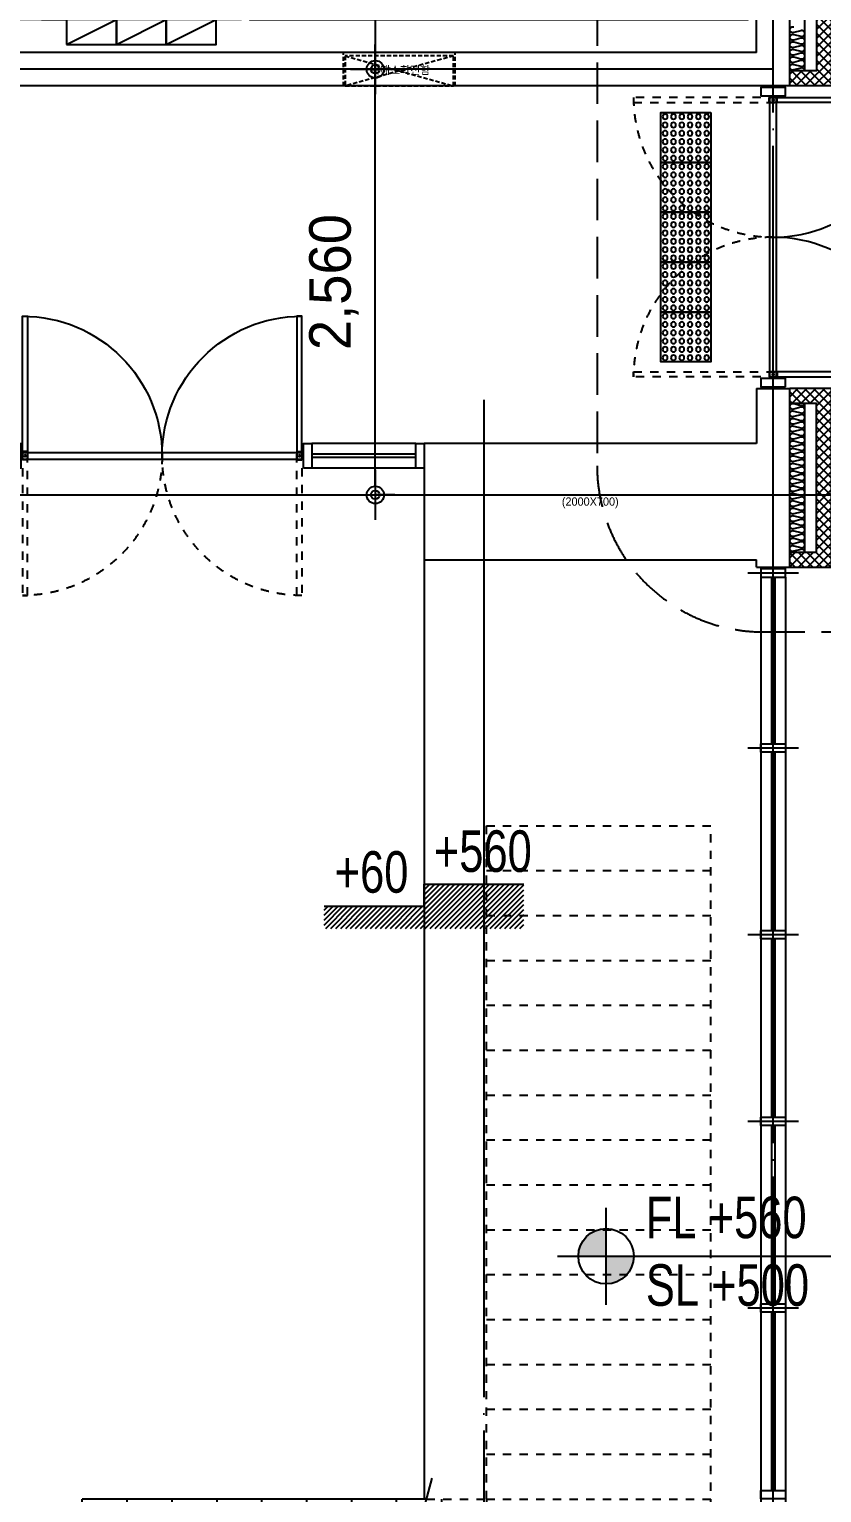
# Model space of a CAD drawing. Header units: millimetres. Extents: x 0 to 1390178, y 0 to 110113.
# Drawn here: x 453138 to 457904, y 17679 to 26481 of the extents above; entities that cross this region are included whole.
import ezdxf
from ezdxf.enums import TextEntityAlignment as Align
from ezdxf.xclip import XClip

# ---------------------------------------------------------------- set-up
doc = ezdxf.new("R2010")
doc.units = ezdxf.units.MM
doc.header["$LTSCALE"] = 100
doc.header["$XCLIPFRAME"] = 0
for name, pattern in [('HID2', [3.5, 2.5, -1]), ('X - 평면도$0$CEN', [62, 60, -1, 0, -1]), ('X - 평면도$0$H1', [1, 0.5, -0.5]), ('X - 평면도$0$HIDDEN', [0.375, 0.25, -0.125])]:
    doc.linetypes.add(name, pattern=pattern)
doc.layers.get('DEFPOINTS').update_dxf_attribs({"color": 145})
for name, color, linetype in [('AA-MKXS', 7, 'Continuous'), ('AA-XXXX-SYMB', 7, 'Continuous'), ('AA-XXXX-TEXT', 3, 'Continuous'), ('DIM', 7, 'Continuous'), ('sm3', 3, 'HID2'), ('X - 평면도$0$253', 253, 'Continuous'), ('X - 평면도$0$A-CON', 2, 'Continuous'), ('X - 평면도$0$A-grid', 7, 'Continuous'), ('X - 평면도$0$A-INS', 9, 'Continuous'), ('X - 평면도$0$A-SYM', 7, 'Continuous'), ('X - 평면도$0$AA-DWXM-WIND', 4, 'Continuous'), ('X - 평면도$0$AA-EL-PCN8', 8, 'Continuous'), ('X - 평면도$0$AA-SSXM-STRS', 4, 'Continuous'), ('X - 평면도$0$AA-WAXM-BRCK', 3, 'Continuous'), ('X - 평면도$0$AA-WAXM-CONC', 2, 'Continuous'), ('X - 평면도$0$AA-XXXX-CNTL', 1, 'X - 평면도$0$CEN'), ('X - 평면도$0$AA-XXXX-FUR', 8, 'Continuous'), ('X - 평면도$0$AA-XXXX-SYMB', 7, 'Continuous'), ('X - 평면도$0$H-BEAM_POST', 80, 'Continuous'), ('X - 평면도$0$SO-HBBOX', 7, 'X - 평면도$0$HIDDEN'), ('X - 평면도$0$점형블럭', 8, 'Continuous')]:
    doc.layers.add(name, color=color, linetype=linetype)
doc.layers.add('X - 평면도$0$A-door', color=4, linetype='Continuous', lineweight=25)
doc.layers.add('X - 평면도$0$DEFPOINT', color=163, linetype='Continuous', plot=False)
doc.styles.add('HAUD01', font='Dotum.ttf')
doc.styles.add('X - 평면도$0$HAUD01', font='Dotum.ttf')
doc.styles.add('X - 평면도$0$STANDARD', font='Dotum.ttf')
doc.dimstyles.new('HAUD-80', dxfattribs={"dimscale": 100, "dimtxt": 2.5, "dimasz": 0.5, "dimexe": 0, "dimexo": 1.5, "dimgap": 1, "dimtad": 1, "dimdec": 0, "dimdsep": 46, "dimlunit": 6, "dimtxsty": 'HAUD01', "dimblk": 'Z_DOT', "dimcen": 2.5, "dimdle": 1.5, "dimclrd": 7, "dimclre": 7, "dimclrt": 4, "dimadec": 0, "dimazin": 0, "dimtfac": 1, "dimtdec": 0, "dimtix": 1, "dimtmove": 2, "dimatfit": 3, "dimfxl": 1, "dimtvp": 1, "dimtolj": 1, "dimtzin": 0, "dimarcsym": 0})
pattern_1 = [(45, (-943193, 374193), (-26.9407684, 26.9407684), []), (135, (-943193, 374193), (-26.9407684, -26.9407684), [])]

# ---------------------------------------------------------------- blocks, each defined once
blk = doc.blocks.new('C1E7A367F')
at = {"layer": 'AA-XXXX-SYMB'}
h = blk.add_hatch(color=256, dxfattribs=at)
h.paths.add_polyline_path([(-800, 0), (0, 0), (0, 800, 0.414214)])
h.paths.add_polyline_path([(0, 0), (0, -800, 0.414214), (800, 0)])
for p, q in [((0, -1400), (0, 1400)), ((-1400, 0), (7614, 0))]:
    blk.add_line(p, q, dxfattribs=at)
blk.add_circle((0, 0), 800, dxfattribs=at)
blk = doc.blocks.new('X - 평면도$0$A$C4D1409A3')
at = {"layer": 'X - 평면도$0$점형블럭', "color": 9}
blk.add_lwpolyline([(0, 0), (300, 0), (300, 300), (0, 300)], close=True, dxfattribs=at)
at = {"layer": 'X - 평면도$0$점형블럭', "color": 252}
for centre in [(25, 275), (75, 275), (125, 275), (175, 275), (225, 275), (275, 275), (25, 225), (25, 175), (75, 225), (75, 175), (125, 225), (125, 175), (175, 225), (175, 175), (225, 225), (225, 175), (275, 225), (275, 175), (25, 125), (25, 75), (75, 125), (75, 75), (125, 125), (125, 75), (175, 125), (175, 75), (225, 125), (225, 75), (275, 125), (275, 75), (25, 25), (75, 25), (125, 25), (175, 25), (225, 25), (275, 25)]:
    blk.add_circle(centre, 15, dxfattribs=at)
blk = doc.blocks.new('*U1016')
at = {"layer": 'X - 평면도$0$A-door', "color": 9}
for p, q in [((-850, 20), (850, 20)), ((-850, -20), (850, -20))]:
    blk.add_line(p, q, dxfattribs=at)
at = {"layer": 'X - 평면도$0$A-door', "linetype": 'X - 평면도$0$H1'}
for points in [[(-840, -25), (-840, 840), (-810, 840), (-810, -25)], [(840, -25), (840, 840), (810, 840), (810, -25)]]:
    blk.add_lwpolyline(points, close=True, dxfattribs=at)
at = {"layer": 'X - 평면도$0$A-door'}
for points in [[(-900, -75), (-850, -75), (-850, 75), (-900, 75)], [(-840, 25), (-840, -840), (-810, -840), (-810, 25)], [(840, 25), (840, -840), (810, -840), (810, 25)], [(850, 75), (850, -75), (900, -75), (900, 75)]]:
    blk.add_lwpolyline(points, close=True, dxfattribs=at)
for centre in [(-825, 0), (825, 0)]:
    blk.add_circle(centre, 5, dxfattribs=at)
at = {"layer": 'X - 평면도$0$A-door', "color": 1, "linetype": 'X - 평면도$0$H1'}
for centre, start, end in [((-840, 0), 0, 90), ((840, 0), 90, 180)]:
    blk.add_arc(centre, 840, start, end, dxfattribs=at)
at = {"layer": 'X - 평면도$0$A-door', "color": 1}
for centre, start, end in [((-840, 0), 270, 0), ((840, 0), 180, 270)]:
    blk.add_arc(centre, 840, start, end, dxfattribs=at)
blk = doc.blocks.new('X - 평면도$0$1F PL')
at = {"layer": 'X - 평면도$0$AA-WAXM-CONC'}
for p, q in [((-25877.2, 9030.9), (-25877.2, 10520.9)), ((-25677.2, 8830.9), (-25677.2, 10320.9)), ((-25877.2, 9030.9), (-33827.2, 9030.9)), ((-25677.2, 8830.9), (-37187.2, 8830.9)), ((-25877.2, 7010.9), (-25677.2, 7010.9)), ((-25877.2, 7010.9), (-25877.2, 6680.9)), ((-25677.2, 5935.9), (-25677.2, 7010.9)), ((-25877.2, 5935.9), (-25877.2, 5980.9)), ((-25877.2, 5935.9), (-25677.2, 5935.9))]:
    blk.add_line(p, q, dxfattribs=at)
blk = doc.blocks.new('X - 평면도$0$1F_COL')
at = {"layer": 'X - 평면도$0$AA-WAXM-CONC'}
for p, q in [((-69238, -49216.9), (-71238, -49216.9)), ((-71238, -49216.9), (-71238, -49916.9)), ((-71238, -49916.9), (-69238, -49916.9))]:
    blk.add_line(p, q, dxfattribs=at)
at = {"layer": 'X - 평면도$0$DEFPOINT', "style": 'X - 평면도$0$STANDARD'}
blk.add_text('(2000X700)', height=50, dxfattribs=at).set_placement((-70238.1, -49566.9), align=Align.MIDDLE_CENTER)
blk = doc.blocks.new('X - 평면도$0$arrow1')
for p, q in [((0, 0), (0.286, 0.501)), ((0.286, 0.501), (0.41, 0.43)), ((0, 0), (0.286, -0.501)), ((0.165, 0), (0.41, 0.429)), ((0.165, 0), (0.41, -0.429)), ((0.286, -0.501), (0.41, -0.43))]:
    blk.add_line(p, q)
blk = doc.blocks.new('X - 평면도$0$A$C237B62A0')
at = {"layer": 'X - 평면도$0$A-SYM'}
blk.add_lwpolyline([(-419.6, -65), (-175.4, 846.4), (-68.4, 859.1), (-261.6, 910.9), (-154.6, 923.6), (49.4, 1685)], dxfattribs=at)
at = {"layer": 'X - 평면도$0$AA-SSXM-STRS', "linetype": 'X - 평면도$0$H1'}
for p, q in [((375, 5610), (1725, 5610)), ((375, 1560), (375, 5610)), ((1725, 210), (1725, 5610)), ((375, 5340), (1725, 5340)), ((375, 5070), (1725, 5070)), ((375, 4800), (1725, 4800)), ((375, 4530), (1725, 4530)), ((375, 4260), (1725, 4260)), ((375, 3990), (1725, 3990)), ((375, 3720), (1725, 3720)), ((375, 3450), (1725, 3450)), ((375, 3180), (1725, 3180)), ((375, 2910), (1725, 2910)), ((375, 2640), (1725, 2640)), ((375, 2370), (1725, 2370)), ((375, 2100), (1725, 2100)), ((375, 1830), (1725, 1830)), ((15.9, 1560), (375, 1560)), ((105, 1560), (105, 210)), ((375, 1560), (1725, 1560)), ((375, 1560), (375, 210)), ((-165, 847.6), (-165, 210)), ((-345.9, 210), (1725, 210))]:
    blk.add_line(p, q, dxfattribs=at)
at = {"layer": 'X - 평면도$0$AA-SSXM-STRS'}
for p, q in [((-2205, 1485), (-2205, 1535)), ((9.2, 1535), (-2205, 1535)), ((-2055, 1535), (-2055, 1560)), ((15.9, 1560), (-2055, 1560)), ((-1785, 1535), (-1785, 1560)), ((-1515, 1535), (-1515, 1560)), ((-1245, 1535), (-1245, 1560)), ((-975, 1535), (-975, 1560)), ((-705, 1535), (-705, 1560)), ((-435, 1535), (-435, 1560)), ((-165, 1535), (-165, 1560)), ((-4.2, 1485), (-2205, 1485)), ((-2055, 285), (-2055, 1485)), ((-1785, 285), (-1785, 1485)), ((-1515, 285), (-1515, 1485)), ((-1245, 285), (-1245, 1485)), ((-975, 285), (-975, 1485)), ((-705, 285), (-705, 1485)), ((-435, 285), (-435, 1485)), ((-165, 885), (-165, 1485)), ((-325.8, 285), (-2205, 285)), ((-2205, 235), (-2205, 285)), ((-339.2, 235), (-2205, 235)), ((-2055, 210), (-2055, 235)), ((-345.9, 210), (-2055, 210)), ((-1785, 210), (-1785, 235)), ((-1515, 210), (-1515, 235)), ((-1245, 210), (-1245, 235)), ((-975, 210), (-975, 235)), ((-705, 210), (-705, 235)), ((-435, 210), (-435, 235))]:
    blk.add_line(p, q, dxfattribs=at)
at = {"layer": 'X - 평면도$0$AA-SSXM-STRS', "color": 8}
for points in [[(-2055, 1410), (-2025, 1410), (-2025, 360), (-2055, 360)], [(-1785, 1410), (-1755, 1410), (-1755, 360), (-1785, 360)], [(-1515, 1410), (-1485, 1410), (-1485, 360), (-1515, 360)], [(-1245, 1410), (-1215, 1410), (-1215, 360), (-1245, 360)], [(-975, 1410), (-945, 1410), (-945, 360), (-975, 360)], [(-705, 1410), (-675, 1410), (-675, 360), (-705, 360)], [(-435, 1410), (-405, 1410), (-405, 360), (-435, 360)], [(-165, 1410), (-135, 1410), (-135, 997)]]:
    blk.add_lwpolyline(points, dxfattribs=at)
at = {"layer": 'X - 평면도$0$AA-XXXX-CNTL'}
for p, q in [((1050, 1135), (1050, 635)), ((1300, 885), (800, 885))]:
    blk.add_line(p, q, dxfattribs=at)
at = {"layer": 'X - 평면도$0$AA-XXXX-SYMB'}
blk.add_lwpolyline([(-2055, 885), (-265.5, 885)], dxfattribs=at)
blk.add_circle((-2055, 885), 50, dxfattribs=at)
at = {"layer": 'X - 평면도$0$H-BEAM_POST'}
blk.add_lwpolyline([(1185, 1035), (1200, 1035), (1200, 735), (1185, 735), (1185, 862, 0.414214), (1167, 880), (933, 880, 0.414214), (915, 862), (915, 735), (900, 735), (900, 1035), (915, 1035), (915, 908, 0.414214), (933, 890), (1167, 890, 0.414214), (1185, 908)], format="xyb", close=True, dxfattribs=at)
at = {"layer": 'X - 평면도$0$AA-XXXX-SYMB', "xscale": 200, "yscale": 200, "zscale": 200, "rotation": 180}
blk.add_blockref('X - 평면도$0$arrow1', (-265.5, 885), dxfattribs=at)
blk = doc.blocks.new('X - 평면도$0$mailbox')
at = {"layer": 'X - 평면도$0$AA-XXXX-FUR'}
blk.add_line((33958.3, 36393.6), (34258.3, 36543.6), dxfattribs=at)
blk.add_lwpolyline([(33958.3, 36393.6), (34258.3, 36393.6), (34258.3, 36543.6), (33958.3, 36543.6)], close=True, dxfattribs=at)
blk = doc.blocks.new('X - 평면도$0$A$C74316b56')
at = {"layer": 'X - 평면도$0$AA-XXXX-FUR'}
blk.add_line((500, 600), (0, 0), dxfattribs=at)
blk.add_lwpolyline([(0, 0), (500, 0), (500, 600), (0, 600)], close=True, dxfattribs=at)
blk = doc.blocks.new('X - 평면도$0$A$C4797b2a5')
at = {"layer": 'X - 평면도$0$AA-XXXX-FUR'}
for p, q in [((-7900, 800), (-7950, 800)), ((-3100, 800), (-3050, 800)), ((-50, 800), (0, 800))]:
    blk.add_line(p, q, dxfattribs=at)
at = {"color": 8, "rotation": 270}
for p in [(-44293.6, 34758.3), (-43093.6, 34758.3), (-41893.6, 34758.3), (-40693.6, 34758.3), (-44293.6, 34458.3), (-43093.6, 34458.3), (-41893.6, 34458.3), (-40693.6, 34458.3)]:
    blk.add_blockref('X - 평면도$0$mailbox', p, dxfattribs=at)
at = {"color": 8, "xscale": -1, "rotation": 90}
for p in [(29693.6, 34758.3), (30893.6, 34758.3), (32093.6, 34758.3), (33293.6, 34758.3), (29693.6, 34458.3), (30893.6, 34458.3), (32093.6, 34458.3), (33293.6, 34458.3)]:
    blk.add_blockref('X - 평면도$0$mailbox', p, dxfattribs=at)
at = {"color": 8}
for p in [(-41708.3, -36343.6), (-41408.3, -36343.6), (-41108.3, -36343.6), (-40508.3, -36343.6), (-40208.3, -36343.6), (-39908.3, -36343.6), (-39308.3, -36343.6), (-39008.3, -36343.6), (-38708.3, -36343.6), (-38108.3, -36343.6), (-37808.3, -36343.6), (-37508.3, -36343.6)]:
    blk.add_blockref('X - 평면도$0$mailbox', p, dxfattribs=at)
at = {"layer": 'X - 평면도$0$A-CON', "rotation": 180}
for p in [(-2550, 800), (-2050, 800), (-1550, 800), (-1050, 800), (-550, 800), (-50, 800)]:
    blk.add_blockref('X - 평면도$0$A$C74316b56', p, dxfattribs=at)
blk = doc.blocks.new('X - 평면도$0$A$C9b846ec6')
at = {"layer": 'X - 평면도$0$253'}
h = blk.add_hatch(dxfattribs=at)
h.set_pattern_fill('ANSI37', color=253, scale=12)
h.set_pattern_definition(pattern_1)
h.paths.add_polyline_path([(17649, 11730), (17559, 11730), (17559, 11570), (17300, 11570), (17300, 10330), (17140, 10330), (17140, 10240), (17390, 10240), (17390, 11480), (17649, 11480)])
h = blk.add_hatch(dxfattribs=at)
h.set_pattern_fill('ANSI37', color=253, scale=12)
h.set_pattern_definition(pattern_1)
h.paths.add_polyline_path([(17390, 8420), (17140, 8420), (17140, 8330), (17300, 8330), (17300, 7435), (17140, 7435), (17140, 7345), (17390, 7345)])
at = {"layer": 'X - 평면도$0$A-INS'}
for p, q in [((17230, 10330), (17230, 11640)), ((17230, 7435), (17230, 8330))]:
    blk.add_line(p, q, dxfattribs=at)
for points in [[(17230, 10330, 0.524856), (17205.6, 10346.8), (17164.4, 10335.7, -1.449198), (17164.4, 10369.3), (17205.6, 10358.2, 0.524856), (17230, 10375, 0.524856), (17205.6, 10391.8), (17164.4, 10380.7, -1.449198), (17164.4, 10414.3), (17205.6, 10403.2, 0.524856), (17230, 10420, 0.524856), (17205.6, 10436.8), (17164.4, 10425.7, -1.449198), (17164.4, 10459.3), (17205.6, 10448.2, 0.524856), (17230, 10465, 0.524856), (17205.6, 10481.8), (17164.4, 10470.7, -1.449198), (17164.4, 10504.3), (17205.6, 10493.2, 0.524856), (17230, 10510, 0.524856), (17205.6, 10526.8), (17164.4, 10515.7, -1.449198), (17164.4, 10549.3), (17205.6, 10538.2, 0.524856), (17230, 10555, 0.524856), (17205.6, 10571.8), (17164.4, 10560.7, -1.449198), (17164.4, 10594.3)], [(17230, 7435, 0.524856), (17205.6, 7451.8), (17164.4, 7440.7, -1.449198), (17164.4, 7474.3), (17205.6, 7463.2, 0.524856), (17230, 7480, 0.524856), (17205.6, 7496.8), (17164.4, 7485.7, -1.449198), (17164.4, 7519.3), (17205.6, 7508.2, 0.524856), (17230, 7525, 0.524856), (17205.6, 7541.8), (17164.4, 7530.7, -1.449198), (17164.4, 7564.3), (17205.6, 7553.2, 0.524856), (17230, 7570, 0.524856), (17205.6, 7586.8), (17164.4, 7575.7, -1.449198), (17164.4, 7609.3), (17205.6, 7598.2, 0.524856), (17230, 7615, 0.524856), (17205.6, 7631.8), (17164.4, 7620.7, -1.449198), (17164.4, 7654.3), (17205.6, 7643.2, 0.524856), (17230, 7660, 0.524856), (17205.6, 7676.8), (17164.4, 7665.7, -1.449198), (17164.4, 7699.3), (17205.6, 7688.2, 0.524856), (17230, 7705, 0.524856), (17205.6, 7721.8), (17164.4, 7710.7, -1.449198), (17164.4, 7744.3), (17205.6, 7733.2, 0.524856), (17230, 7750, 0.524856), (17205.6, 7766.8), (17164.4, 7755.7, -1.449198), (17164.4, 7789.3), (17205.6, 7778.2, 0.524856), (17230, 7795, 0.524856), (17205.6, 7811.8), (17164.4, 7800.7, -1.449198), (17164.4, 7834.3), (17205.6, 7823.2, 0.524856), (17230, 7840, 0.524856), (17205.6, 7856.8), (17164.4, 7845.7, -1.449198), (17164.4, 7879.3), (17205.6, 7868.2, 0.524856), (17230, 7885, 0.524856), (17205.6, 7901.8), (17164.4, 7890.7, -1.449198), (17164.4, 7924.3), (17205.6, 7913.2, 0.524856), (17230, 7930, 0.524856), (17205.6, 7946.8), (17164.4, 7935.7, -1.449198), (17164.4, 7969.3), (17205.6, 7958.2, 0.524856), (17230, 7975, 0.524856), (17205.6, 7991.8), (17164.4, 7980.7, -1.449198), (17164.4, 8014.3), (17205.6, 8003.2, 0.524856), (17230, 8020, 0.524856), (17205.6, 8036.8), (17164.4, 8025.7, -1.449198), (17164.4, 8059.3), (17205.6, 8048.2, 0.524856), (17230, 8065, 0.524856), (17205.6, 8081.8), (17164.4, 8070.7, -1.449198), (17164.4, 8104.3), (17205.6, 8093.2, 0.524856), (17230, 8110, 0.524856), (17205.6, 8126.8), (17164.4, 8115.7, -1.449198), (17164.4, 8149.3), (17205.6, 8138.2, 0.524856), (17230, 8155, 0.524856), (17205.6, 8171.8), (17164.4, 8160.7, -1.449198), (17164.4, 8194.3), (17205.6, 8183.2, 0.524856), (17230, 8200, 0.524856), (17205.6, 8216.8), (17164.4, 8205.7, -1.449198), (17164.4, 8239.3), (17205.6, 8228.2, 0.524856), (17230, 8245, 0.524856), (17205.6, 8261.8), (17164.4, 8250.7, -1.449198), (17164.4, 8284.3), (17205.6, 8273.2, 0.524856), (17230, 8290, 0.524856), (17205.6, 8306.8), (17164.4, 8295.7, -1.449198), (17164.4, 8329.3), (17205.6, 8318.2, 0.524856), (17230, 8335)]]:
    blk.add_lwpolyline(points, format="xyb", dxfattribs=at)
at = {"layer": 'X - 평면도$0$AA-WAXM-BRCK'}
for points in [[(17649, 11730), (17649, 11480), (17390, 11480), (17390, 10240), (17140, 10240)], [(17559, 11730), (17559, 11570), (17300, 11570), (17300, 10330), (17140, 10330)], [(17140, 7345), (17390, 7345), (17390, 8420), (17140, 8420)], [(17140, 7435), (17300, 7435), (17300, 8330), (17140, 8330)]]:
    blk.add_lwpolyline(points, dxfattribs=at)
blk = doc.blocks.new('X - 평면도$0$A$C9e23f086')
at = {"layer": 'X - 평면도$0$SO-HBBOX', "linetype": 'X - 평면도$0$HIDDEN'}
for p, q in [((-325, 90), (325, -90)), ((325, 90), (-325, -90))]:
    blk.add_line(p, q, dxfattribs=at)
blk.add_lwpolyline([(325, 90), (-325, 90), (-325, -90), (325, -90)], close=True, dxfattribs=at)
at = {"layer": 'X - 평면도$0$DEFPOINT', "style": 'X - 평면도$0$HAUD01'}
blk.add_text('옥내소화전함', height=48, dxfattribs=at).set_placement((5.2, 4.6), align=Align.MIDDLE_CENTER)
blk = doc.blocks.new('X - 평면도', base_point=(-475.4, -286.7))
at = {"layer": 'X - 평면도$0$AA-DWXM-WIND', "color": 8}
for p, q in [((684712, 39883.1), (684087, 39883.1)), ((684712, 39733.1), (684087, 39733.1)), ((686787, 39078.1), (686787, 30643.1)), ((686937, 39078.1), (686937, 30643.1))]:
    blk.add_line(p, q, dxfattribs=at)
at = {"layer": 'X - 평면도$0$AA-DWXM-WIND'}
for p, q in [((684712, 39818.2), (684087, 39818.2)), ((684712, 39798.2), (684087, 39798.2)), ((686852, 39078.1), (686852, 38075.3)), ((686872, 39078.1), (686872, 38075.3)), ((686852, 38025.3), (686852, 36952.4)), ((686872, 38025.3), (686872, 36952.4)), ((686852, 36902.4), (686852, 35829.5)), ((686872, 36902.4), (686872, 35829.5)), ((686852, 35779.5), (686852, 34706.7)), ((686872, 35779.5), (686872, 34706.7)), ((686852, 34656.7), (686852, 33583.8)), ((686872, 34656.7), (686872, 33583.8))]:
    blk.add_line(p, q, dxfattribs=at)
for points in [[(684712, 39883.1), (684762, 39883.1), (684762, 39733.1), (684712, 39733.1)], [(686937, 39078.1), (686937, 39128.1), (686787, 39128.1), (686787, 39078.1)], [(686937, 38075.3), (686937, 38025.3), (686787, 38025.3), (686787, 38075.3)], [(686937, 36952.4), (686937, 36902.4), (686787, 36902.4), (686787, 36952.4)], [(686937, 35829.5), (686937, 35779.5), (686787, 35779.5), (686787, 35829.5)], [(686937, 34706.7), (686937, 34656.7), (686787, 34656.7), (686787, 34706.7)], [(686937, 33583.8), (686937, 33533.8), (686787, 33533.8), (686787, 33583.8)]]:
    blk.add_lwpolyline(points, close=True, dxfattribs=at)
at = {"layer": 'X - 평면도$0$AA-EL-PCN8'}
blk.add_line((684762, 39183.1), (684762, 33533.1), dxfattribs=at)
at = {"layer": 'X - 평면도$0$AA-WAXM-CONC', "linetype": 'X - 평면도$0$HIDDEN'}
for p, q in [((684278.5, 42033.1), (684278.5, 42233.1)), ((684948.5, 42033.1), (684948.5, 42233.1))]:
    blk.add_line(p, q, dxfattribs=at)
at = {"layer": 'X - 평면도$0$AA-XXXX-CNTL'}
for p, q in [((686862, 29473.1), (686862, 43623.1)), ((686862, 42133.1), (675352, 42133.1)), ((685122, 40145.5), (685122, 19243.1)), ((657286.2, 39573.1), (718213.6, 39573.1))]:
    blk.add_line(p, q, dxfattribs=at)
at = {"layer": 'X - 평면도$0$DEFPOINT'}
for p, q in [((687014.1, 39103.1), (686709.8, 39103.1)), ((687014.1, 38050.3), (686709.8, 38050.3)), ((687014.1, 36927.4), (686709.8, 36927.4)), ((687014.1, 35804.5), (686709.8, 35804.5)), ((687014.1, 34681.7), (686709.8, 34681.7))]:
    blk.add_line(p, q, dxfattribs=at)
for name, p in [('X - 평면도$0$A$C9b846ec6', (669822, 31793.1)), ('X - 평면도$0$1F PL', (712639.2, 33202.2)), ('X - 평면도$0$1F_COL', (756000, 89100)), ('X - 평면도$0$A$C4797b2a5', (686762, 42233.1)), ('X - 평면도$0$A$C9e23f086', (684613.5, 42123.1)), ('X - 평면도$0$A$C237B62A0', (684762, 31973.1))]:
    blk.add_blockref(name, p)
at = {"layer": 'X - 평면도$0$A-grid', "rotation": 90}
blk.add_blockref('*U1016', (686862, 41123.1), dxfattribs=at)
at = {"layer": 'X - 평면도$0$A-grid', "xscale": -1, "rotation": 180}
blk.add_blockref('*U1016', (683187, 39808.1), dxfattribs=at)
at = {"layer": 'X - 평면도$0$점형블럭', "xscale": -1, "rotation": 90}
for p in [(686487, 41873.1), (686487, 41573.1), (686487, 41273.1), (686487, 40973.1), (686487, 40673.1)]:
    blk.add_blockref('X - 평면도$0$A$C4D1409A3', p, dxfattribs=at)
blk = doc.blocks.new('Z_DOT')
at = {"layer": 'DIM', "color": 0}
for p, q in [((0, -3), (0, 3)), ((-3, 0), (3, 0))]:
    blk.add_line(p, q, dxfattribs=at)
for radius in [1.05, 0.525]:
    blk.add_circle((0, 0), radius, dxfattribs=at)
blk = doc.blocks.new('*D489')
at = {"layer": 'DEFPOINTS', "color": 0, "transparency": 16777216}
for p in [(455487.1, 28640.7), (455219.1, 26240.7), (455487.1, 26240.7)]:
    blk.add_point(p, dxfattribs=at)
at = {"layer": 'DIM', "color": 7, "lineweight": -2, "transparency": 16777216}
for p, q in [((455337.1, 28640.7), (455219.1, 28640.7)), ((455219.1, 28590.7), (455219.1, 26290.7)), ((455337.1, 26240.7), (455219.1, 26240.7))]:
    blk.add_line(p, q, dxfattribs=at)
at = {"layer": 'DIM', "color": 7, "lineweight": -2, "transparency": 16777216, "xscale": 50, "yscale": 50, "zscale": 50}
for p, rotation in [((455219.1, 28640.7), 90), ((455219.1, 26240.7), 270)]:
    blk.add_blockref('Z_DOT', p, dxfattribs=dict(at, rotation=rotation))
at = {"layer": 'DIM', "color": 4, "transparency": 16777216, "insert": (454969.9, 27440.7), "char_height": 250, "attachment_point": 5, "rotation": 90, "style": 'HAUD01'}
blk.add_mtext('\\A1;2,400', dxfattribs=at)
blk = doc.blocks.new('*D490')
at = {"layer": 'DEFPOINTS', "color": 0, "transparency": 16777216}
for p in [(455219.1, 26240.7), (455487.1, 26240.7), (455487.1, 23680.7)]:
    blk.add_point(p, dxfattribs=at)
at = {"layer": 'DIM', "color": 7, "lineweight": -2, "transparency": 16777216}
for p, q in [((455337.1, 26240.7), (455219.1, 26240.7)), ((455219.1, 23730.7), (455219.1, 26190.7)), ((455337.1, 23680.7), (455219.1, 23680.7))]:
    blk.add_line(p, q, dxfattribs=at)
at = {"layer": 'DIM', "color": 7, "lineweight": -2, "transparency": 16777216, "xscale": 50, "yscale": 50, "zscale": 50}
for p, rotation in [((455219.1, 26240.7), 90), ((455219.1, 23680.7), 270)]:
    blk.add_blockref('Z_DOT', p, dxfattribs=dict(at, rotation=rotation))
at = {"layer": 'DIM', "color": 4, "transparency": 16777216, "insert": (454969.9, 24960.7), "char_height": 250, "attachment_point": 5, "rotation": 90, "style": 'HAUD01'}
blk.add_mtext('\\A1;2,560', dxfattribs=at)

msp = doc.modelspace()

# ---------------------------------------------------------------- block references
ref = msp.add_blockref('X - 평면도', (-229725.3, -16179.1))
XClip(ref).set_block_clipping_path([(649249.9173510048, 15892.4063044181), (733249.9173510048, 75292.406304418)])

# ---------------------------------------------------------------- next in the draw order: hatches: boundary and pattern name
at = {"layer": 'AA-XXXX-SYMB'}
h = msp.add_hatch(dxfattribs=at)
h.set_pattern_fill('LINE', color=8, scale=6.666667, angle=45)
h.set_pattern_definition([(45, (-117.936, -4261.082), (-14.9670935, 14.9670935), [])])
h.paths.add_polyline_path([(456112.1, 21339.6), (455512.1, 21339.6), (455512.1, 21206.3), (454912.1, 21206.3), (454912.1, 21072.9), (456112.1, 21072.9)])

# ---------------------------------------------------------------- next in the draw order: linework, layer by layer
msp.add_lwpolyline([(454912.1, 21206.3), (455512.1, 21206.3), (455512.1, 21339.6), (456112.1, 21339.6)], dxfattribs=at)
at = {"layer": 'sm3'}
msp.add_lwpolyline([(457552.7, 22856.3), (483424.3, 22856.3, 0.414214), (484424.3, 23856.3), (484424.3, 32582.3, 0.414214), (483424.3, 33582.3), (457552.7, 33582.3, 0.414214), (456552.7, 32582.3), (456552.7, 23856.3, 0.414214)], format="xyb", close=True, dxfattribs=at)

# ---------------------------------------------------------------- next in the draw order: block references
at = {"layer": 'AA-MKXS', "xscale": 0.2083333330228925, "yscale": 0.2083333330228925, "zscale": 0.2083333330228925}
msp.add_blockref('C1E7A367F', (456607.3, 19101.6), dxfattribs=at)

# ---------------------------------------------------------------- next in the draw order: texts
at = {"layer": 'AA-XXXX-TEXT', "style": 'HAUD01', "width": 0.8}
for s, p in [('+560', (455571.2, 21338.1)), ('+60', (454974.5, 21212.8)), ('FL +560', (456846.2, 19134.9)), ('SL +500', (456846.2, 18728.2))]:
    msp.add_text(s, height=250, dxfattribs=at).set_placement(p, align=Align.BOTTOM_LEFT)

# ---------------------------------------------------------------- next in the draw order: dimensions: what is measured, and where the dimension line sits
at = {"layer": 'DIM'}
for p1, angle, picture, middle in [((455487.1, 28640.7), 90, '*D489', (454969.9, 27440.7)), ((455487.1, 23680.7), 270, '*D490', (454969.9, 24960.7))]:
    dim = msp.add_linear_dim(base=(455219.1, 26240.7), p1=p1, p2=(455487.1, 26240.7), angle=angle, dimstyle='HAUD-80', dxfattribs=at)
    dim.commit()
    dim.dimension.update_dxf_attribs({"geometry": picture, "text_midpoint": middle})

doc.saveas('drawing.dxf')
